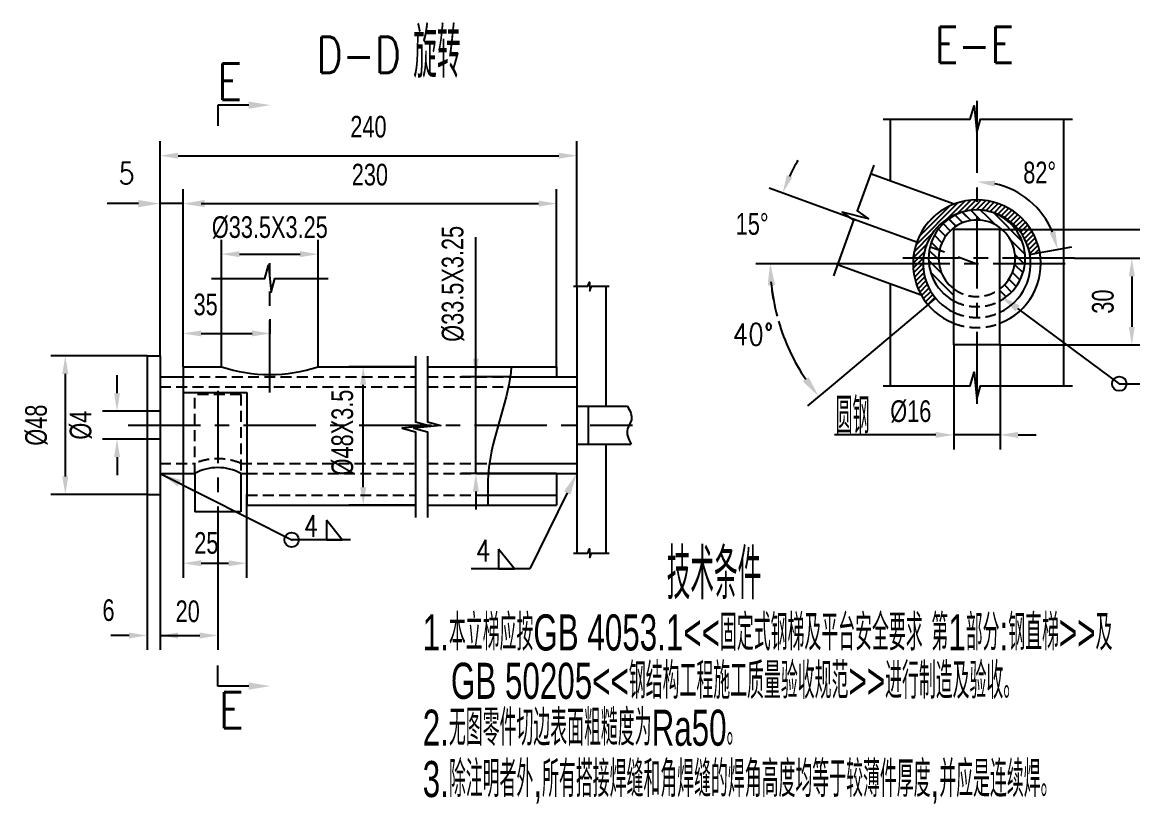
# Model space of a CAD drawing. Extents: x 148 to 221443, y -36682 to 6758.
# Drawn here: x 41169 to 44245, y -7997 to -5832 of the extents above; entities that cross this region are included whole.
import ezdxf
from ezdxf.enums import TextEntityAlignment as Align

# ---------------------------------------------------------------- set-up
doc = ezdxf.new("R2010")
doc.units = 0
doc.header["$LTSCALE"] = 10
doc.header["$MEASUREMENT"] = 0
doc.linetypes.add('CENTERX2', pattern=[4, 2.5, -0.5, 0.5, -0.5])
doc.linetypes.add('HIDDENX2', pattern=[0.75, 0.5, -0.25])
for name, color, linetype in [('2', 4, 'Continuous'), ('CENTER', 1, 'CENTERX2'), ('DIM', 4, 'Continuous'), ('HIDDEN', 7, 'HIDDENX2'), ('RED', 7, 'Continuous'), ('WHITE', 7, 'Continuous')]:
    doc.layers.add(name, color=color, linetype=linetype)
doc.styles.add('HZ', font='ROMS.SHX', dxfattribs={"width": 0.75, "bigfont": 'GBCBIG.SHX'})
doc.styles.get("Standard").update_dxf_attribs({"font": 'wison_e.shx', "width": 0.75, "bigfont": 'wison_c.shx'})
doc.styles.add('XW', font='ROMANS.shx', dxfattribs={"width": 0.85})
doc.dimstyles.new('angle-DIM1', dxfattribs={"dimscale": 20, "dimtxt": 3, "dimasz": 3, "dimexe": 2, "dimexo": 1, "dimgap": 1, "dimtad": 0, "dimtih": 1, "dimtoh": 1, "dimdec": 0, "dimzin": 0, "dimdsep": 46, "dimtxsty": 'XW', "dimcen": 2, "dimclrd": 7, "dimclre": 7, "dimclrt": 3, "dimadec": 0, "dimazin": 0, "dimtfac": 0.666667, "dimtdec": 0, "dimtofl": 0, "dimtmove": 2, "dimatfit": 1, "dimfxl": 1, "dimtvp": 1.333333, "dimtolj": 1, "dimtzin": 0, "dimarcsym": 0})
doc.dimstyles.new('DIM1', dxfattribs={"dimscale": 20, "dimtxt": 3, "dimasz": 2.5, "dimexe": 2, "dimexo": 0, "dimgap": 1, "dimtad": 0, "dimdec": 0, "dimzin": 0, "dimdsep": 46, "dimtxsty": 'Standard', "dimcen": 2, "dimclrd": 3, "dimclre": 3, "dimclrt": 3, "dimadec": 0, "dimazin": 0, "dimtfac": 0.666667, "dimtdec": 0, "dimtofl": 0, "dimtmove": 2, "dimatfit": 1, "dimfxl": 2, "dimtvp": 1.333333, "dimtolj": 1, "dimtzin": 0, "dimarcsym": 0})
doc.dimstyles.new('DIM1$2', dxfattribs={"dimscale": 20, "dimtxt": 3, "dimasz": 2.5, "dimexe": 2, "dimexo": 0, "dimgap": 1, "dimtad": 2, "dimtih": 1, "dimtoh": 1, "dimdec": 0, "dimzin": 0, "dimdsep": 46, "dimtxsty": 'Standard', "dimcen": 2, "dimclrd": 3, "dimclre": 3, "dimclrt": 3, "dimadec": 0, "dimazin": 0, "dimtfac": 0.666667, "dimtdec": 0, "dimtofl": 0, "dimtmove": 2, "dimatfit": 1, "dimfxl": 2, "dimtvp": 1.333333, "dimtolj": 1, "dimtzin": 0, "dimarcsym": 0})
pattern_1 = [(315, (13651.844, 18106.589), (14.142136, 14.142136), [])]
pattern_2 = [(225, (20000.7, -10675.43), (7.071068, -7.071068), [])]

# ---------------------------------------------------------------- blocks, each defined once
blk = doc.blocks.new('*D91')
at = {"layer": 'Defpoints', "color": 0}
for p in [(41988.5, -6474.3), (41720.5, -6542.1), (41988.5, -6542.1)]:
    blk.add_point(p, dxfattribs=at)
at = {"layer": 'DIM', "color": 3, "lineweight": -2}
for p, q in [((41720.5, -6542.1), (41720.5, -6434.3)), ((41988.5, -6542.1), (41988.5, -6434.3)), ((41770.5, -6474.3), (41938.5, -6474.3))]:
    blk.add_line(p, q, dxfattribs=at)
at = {"layer": 'DIM', "color": 3}
for points in [[(41770.5, -6465.9), (41770.5, -6482.6), (41720.5, -6474.3)], [(41938.5, -6482.6), (41938.5, -6465.9), (41988.5, -6474.3)]]:
    blk.add_solid(points, dxfattribs=at)
at = {"layer": 'DIM', "color": 3, "insert": (41854.5, -6400.4), "char_height": 60, "attachment_point": 5}
blk.add_mtext('\\A1;%%C33.5X3.25', dxfattribs=at)
blk = doc.blocks.new('*D92')
at = {"color": 3, "lineweight": -2}
for p, q in [((42309.2, 11846.1), (42309.2, 12440.7)), ((43463.8, 12038.8), (43463.8, 12440.7)), ((42359.2, 12400.7), (43413.8, 12400.7))]:
    blk.add_line(p, q, dxfattribs=at)
at = {"color": 3}
for points in [[(42359.2, 12409), (42359.2, 12392.4), (42309.2, 12400.7)], [(43413.8, 12392.4), (43413.8, 12409), (43463.8, 12400.7)]]:
    blk.add_solid(points, dxfattribs=at)
at = {"layer": 'Defpoints', "color": 0}
for p in [(43463.8, 12400.7), (43463.8, 12038.8), (42309.2, 11846.1)]:
    blk.add_point(p, dxfattribs=at)
at = {"color": 3, "insert": (42886.5, 12480.7), "char_height": 60, "attachment_point": 5}
blk.add_mtext('\\A1;240', dxfattribs=at)
blk = doc.blocks.new('*D93')
at = {"color": 3, "lineweight": -2}
for p, q in [((42373.2, 11816.1), (42373.2, 12307.9)), ((43407.8, 11816.1), (43407.8, 12307.9)), ((42423.2, 12267.9), (43357.8, 12267.9))]:
    blk.add_line(p, q, dxfattribs=at)
at = {"color": 3}
for points in [[(42423.2, 12276.3), (42423.2, 12259.6), (42373.2, 12267.9)], [(43357.8, 12259.6), (43357.8, 12276.3), (43407.8, 12267.9)]]:
    blk.add_solid(points, dxfattribs=at)
at = {"layer": 'Defpoints', "color": 0}
for p in [(43407.8, 12267.9), (42373.2, 11816.1), (43407.8, 11816.1)]:
    blk.add_point(p, dxfattribs=at)
at = {"color": 3, "insert": (42890.5, 12347.9), "char_height": 60, "attachment_point": 5}
blk.add_mtext('\\A1;230', dxfattribs=at)
blk = doc.blocks.new('*D94')
at = {"layer": 'Defpoints', "color": 0}
for p in [(42872.1, 11816.1), (43016.7, 11816.1), (43016.7, 11432.1)]:
    blk.add_point(p, dxfattribs=at)
at = {"layer": 'DIM', "color": 3, "lineweight": -2}
for p, q in [((43016.7, 11816.1), (42832.1, 11816.1)), ((42872.1, 11482.1), (42872.1, 11766.1)), ((43016.7, 11432.1), (42832.1, 11432.1))]:
    blk.add_line(p, q, dxfattribs=at)
at = {"layer": 'DIM', "color": 3}
for points in [[(42880.4, 11766.1), (42863.7, 11766.1), (42872.1, 11816.1)], [(42863.7, 11482.1), (42880.4, 11482.1), (42872.1, 11432.1)]]:
    blk.add_solid(points, dxfattribs=at)
at = {"layer": 'DIM', "color": 3, "insert": (42815.1, 11633.7), "char_height": 60, "attachment_point": 5, "rotation": 90}
blk.add_mtext('\\A1;%%c48X3.5', dxfattribs=at)
blk = doc.blocks.new('*D95')
at = {"layer": 'Defpoints', "color": 0}
for p in [(42425.4, -6814), (42520.5, -6814), (42649.1, -7082)]:
    blk.add_point(p, dxfattribs=at)
at = {"layer": 'DIM', "color": 3, "lineweight": -2}
for p, q in [((42425.4, -6764), (42425.4, -6714)), ((42520.5, -6814), (42385.4, -6814)), ((42425.4, -7082), (42425.4, -6814)), ((42649.1, -7082), (42385.4, -7082)), ((42425.4, -7132), (42425.4, -7182))]:
    blk.add_line(p, q, dxfattribs=at)
at = {"layer": 'DIM', "color": 3}
for points in [[(42417, -6764), (42433.7, -6764), (42425.4, -6814)], [(42433.7, -7132), (42417, -7132), (42425.4, -7082)]]:
    blk.add_solid(points, dxfattribs=at)
at = {"layer": 'DIM', "color": 3, "insert": (42362, -6556.5), "char_height": 60, "attachment_point": 5, "rotation": 90}
blk.add_mtext('\\A1;%%C33.5X3.25', dxfattribs=at)
blk = doc.blocks.new('*D96')
at = {"layer": 'Defpoints', "color": 0}
for p in [(42189.9, 11692.7), (42273.2, 11692.7), (42273.2, 11615.6)]:
    blk.add_point(p, dxfattribs=at)
at = {"layer": 'DIM', "color": 3, "lineweight": -2}
for p, q in [((42189.9, 11742.7), (42189.9, 11792.7)), ((42273.2, 11692.7), (42149.9, 11692.7)), ((42273.2, 11615.6), (42149.9, 11615.6)), ((42189.9, 11565.6), (42189.9, 11515.6))]:
    blk.add_line(p, q, dxfattribs=at)
at = {"layer": 'DIM', "color": 3}
for points in [[(42181.6, 11742.7), (42198.3, 11742.7), (42189.9, 11692.7)], [(42198.3, 11565.6), (42181.6, 11565.6), (42189.9, 11615.6)]]:
    blk.add_solid(points, dxfattribs=at)
at = {"layer": 'DIM', "color": 3, "insert": (42089.9, 11654.1), "char_height": 60, "attachment_point": 5, "rotation": 90}
blk.add_mtext('\\A1;%%c4', dxfattribs=at)
blk = doc.blocks.new('*D97')
at = {"layer": 'Defpoints', "color": 0}
for p in [(42273.2, 11846.1), (42046.6, 11462.1), (42273.2, 11462.1)]:
    blk.add_point(p, dxfattribs=at)
at = {"layer": 'DIM', "color": 3, "lineweight": -2}
for p, q in [((42273.2, 11846.1), (42006.6, 11846.1)), ((42046.6, 11796.1), (42046.6, 11512.1)), ((42273.2, 11462.1), (42006.6, 11462.1))]:
    blk.add_line(p, q, dxfattribs=at)
at = {"layer": 'DIM', "color": 3}
for points in [[(42054.9, 11796.1), (42038.3, 11796.1), (42046.6, 11846.1)], [(42038.3, 11512.1), (42054.9, 11512.1), (42046.6, 11462.1)]]:
    blk.add_solid(points, dxfattribs=at)
at = {"layer": 'DIM', "color": 3, "insert": (41966.6, 11654.1), "char_height": 60, "attachment_point": 5, "rotation": 90}
blk.add_mtext('\\A1;%%c48', dxfattribs=at)
blk = doc.blocks.new('*D98')
at = {"layer": 'Defpoints', "color": 0}
for p in [(42373.2, 11744.3), (42549, 11462.1), (42549, 11271.4)]:
    blk.add_point(p, dxfattribs=at)
at = {"layer": 'DIM', "color": 3, "lineweight": -2}
for p, q in [((42373.2, 11744.3), (42373.2, 11231.4)), ((42549, 11462.1), (42549, 11231.4)), ((42423.2, 11271.4), (42499, 11271.4))]:
    blk.add_line(p, q, dxfattribs=at)
at = {"layer": 'DIM', "color": 3}
for points in [[(42423.2, 11279.8), (42423.2, 11263.1), (42373.2, 11271.4)], [(42499, 11263.1), (42499, 11279.8), (42549, 11271.4)]]:
    blk.add_solid(points, dxfattribs=at)
at = {"layer": 'DIM', "color": 3, "insert": (42437.4, 11327.3), "char_height": 60, "attachment_point": 5}
blk.add_mtext('\\A1;25', dxfattribs=at)
blk = doc.blocks.new('*D99')
at = {"layer": 'Defpoints', "color": 0}
for p in [(42309.2, 11462.1), (42469.2, 11389.9), (42469.2, 11071.3)]:
    blk.add_point(p, dxfattribs=at)
at = {"layer": 'DIM', "color": 3, "lineweight": -2}
for p, q in [((42309.2, 11462.1), (42309.2, 11031.3)), ((42469.2, 11389.9), (42469.2, 11031.3)), ((42359.2, 11071.3), (42419.2, 11071.3))]:
    blk.add_line(p, q, dxfattribs=at)
at = {"layer": 'DIM', "color": 3}
for points in [[(42359.2, 11079.6), (42359.2, 11062.9), (42309.2, 11071.3)], [(42419.2, 11062.9), (42419.2, 11079.6), (42469.2, 11071.3)]]:
    blk.add_solid(points, dxfattribs=at)
at = {"layer": 'DIM', "color": 3, "insert": (42385.7, 11138), "char_height": 60, "attachment_point": 5}
blk.add_mtext('\\A1;20', dxfattribs=at)
blk = doc.blocks.new('*D100')
at = {"layer": 'Defpoints', "color": 0}
for p in [(42273.2, 11462.1), (42309.2, 11462.1), (42309.2, 11071.3)]:
    blk.add_point(p, dxfattribs=at)
at = {"layer": 'DIM', "color": 3, "lineweight": -2}
for p, q in [((42273.2, 11462.1), (42273.2, 11031.3)), ((42309.2, 11462.1), (42309.2, 11031.3)), ((42223.2, 11071.3), (42173.2, 11071.3)), ((42309.2, 11071.3), (42359.2, 11071.3))]:
    blk.add_line(p, q, dxfattribs=at)
at = {"layer": 'DIM', "color": 3}
blk.add_solid([(42223.2, 11062.9), (42223.2, 11079.6), (42273.2, 11071.3)], dxfattribs=at)
at = {"layer": 'DIM', "color": 3, "insert": (42166.3, 11141.2), "char_height": 60, "attachment_point": 5}
blk.add_mtext('\\A1;6', dxfattribs=at)
blk = doc.blocks.new('_None')
blk = doc.blocks.new('*D101')
at = {"layer": 'Defpoints', "color": 0}
for p in [(44508.3, 11876.4), (44636.3, 11876.4), (44508.3, 11627.1)]:
    blk.add_point(p, dxfattribs=at)
at = {"layer": 'DIM', "color": 3, "lineweight": -2}
for p, q in [((44508.3, 11876.4), (44508.3, 11587.1)), ((44636.3, 11876.4), (44636.3, 11587.1)), ((44458.3, 11627.1), (44408.3, 11627.1)), ((44636.3, 11627.1), (44508.3, 11627.1)), ((44686.3, 11627.1), (44736.3, 11627.1))]:
    blk.add_line(p, q, dxfattribs=at)
at = {"layer": 'DIM', "color": 3}
for points in [[(44458.3, 11618.8), (44458.3, 11635.4), (44508.3, 11627.1)], [(44686.3, 11635.4), (44686.3, 11618.8), (44636.3, 11627.1)]]:
    blk.add_solid(points, dxfattribs=at)
at = {"layer": 'DIM', "color": 3, "insert": (44389.1, 11691.8), "char_height": 60, "attachment_point": 5}
blk.add_mtext('\\A1;%%c16', dxfattribs=at)
blk = doc.blocks.new('*D102')
at = {"layer": 'Defpoints', "color": 0}
for p in [(44636.3, 12196.4), (45192.9, 12196.4), (44636.3, 11876.4)]:
    blk.add_point(p, dxfattribs=at)
at = {"layer": 'DIM', "color": 3, "lineweight": -2}
for p, q in [((44636.3, 12196.4), (45232.9, 12196.4)), ((45192.9, 11926.4), (45192.9, 12146.4)), ((44636.3, 11876.4), (45232.9, 11876.4))]:
    blk.add_line(p, q, dxfattribs=at)
at = {"layer": 'DIM', "color": 3}
for points in [[(45201.3, 12146.4), (45184.6, 12146.4), (45192.9, 12196.4)], [(45184.6, 11926.4), (45201.3, 11926.4), (45192.9, 11876.4)]]:
    blk.add_solid(points, dxfattribs=at)
at = {"layer": 'DIM', "color": 3, "insert": (45112.9, 12036.4), "char_height": 60, "attachment_point": 5, "rotation": 90}
blk.add_mtext('\\A1;40', dxfattribs=at)
blk = doc.blocks.new('*D131')
at = {"layer": 'Defpoints', "color": 0}
for p in [(42614.3, 11908.2), (42614.3, 11908.2), (42373.2, 11816.1)]:
    blk.add_point(p, dxfattribs=at)
at = {"layer": 'DIM', "color": 3, "lineweight": -2}
for p, q in [((42373.2, 11816.1), (42373.2, 11948.2)), ((42614.3, 11908.2), (42614.3, 11948.2)), ((42423.2, 11908.2), (42564.3, 11908.2))]:
    blk.add_line(p, q, dxfattribs=at)
at = {"layer": 'DIM', "color": 3}
for points in [[(42423.2, 11916.5), (42423.2, 11899.9), (42373.2, 11908.2)], [(42564.3, 11899.9), (42564.3, 11916.5), (42614.3, 11908.2)]]:
    blk.add_solid(points, dxfattribs=at)
at = {"layer": 'DIM', "color": 3, "insert": (42435.4, 11988.2), "char_height": 60, "attachment_point": 5}
blk.add_mtext('\\A1;35', dxfattribs=at)
blk = doc.blocks.new('*D132')
at = {"layer": 'Defpoints', "color": 0}
for p in [(44843.1, 12116.4), (44636.3, 11876.4), (45001.5, 11876.4)]:
    blk.add_point(p, dxfattribs=at)
at = {"layer": 'DIM', "color": 3, "lineweight": -2}
for p, q in [((44843.1, 12116.4), (45041.5, 12116.4)), ((45001.5, 12066.4), (45001.5, 11926.4)), ((44636.3, 11876.4), (45041.5, 11876.4))]:
    blk.add_line(p, q, dxfattribs=at)
at = {"layer": 'DIM', "color": 3}
for points in [[(45009.8, 12066.4), (44993.1, 12066.4), (45001.5, 12116.4)], [(44993.1, 11926.4), (45009.8, 11926.4), (45001.5, 11876.4)]]:
    blk.add_solid(points, dxfattribs=at)
at = {"layer": 'DIM', "color": 3, "insert": (44921.5, 11996.4), "char_height": 60, "attachment_point": 5, "rotation": 90}
blk.add_mtext('\\A1;30', dxfattribs=at)
blk = doc.blocks.new('*D133')
at = {"layer": 'Defpoints', "color": 0}
for p in [(44572.3, 12553), (44754.5, 12237.1), (44719, 12127.3), (44769.2, 12136.2), (44572.3, 11709.2)]:
    blk.add_point(p, dxfattribs=at)
at = {"layer": 'WHITE', "color": 3, "linetype": 'Continuous', "lineweight": -2}
blk.add_line((44769.2, 12136.2), (44835.4, 12147.8), dxfattribs=at)
blk.add_arc((44572.3, 12101.4), 227.2, 22.6339, 77.3661, dxfattribs=at)
at = {"layer": 'WHITE', "color": 3}
for points in [[(44622.9, 12331.4), (44621, 12314.9), (44572.3, 12328.6)], [(44774, 12186.5), (44790, 12191.2), (44796, 12140.9)]]:
    blk.add_solid(points, dxfattribs=at)
at = {"layer": 'WHITE', "color": 3, "insert": (44746.2, 12353.8), "char_height": 60, "attachment_point": 5}
blk.add_mtext('82%%D', dxfattribs=at)
blk = doc.blocks.new('*D134')
at = {"color": 3, "lineweight": -2}
for p, q in [((44320.9, 12101.4), (43960.1, 12101.4)), ((44173.9, 11767.2), (44103.3, 11707.9))]:
    blk.add_line(p, q, dxfattribs=at)
for start, end in [(186.0106, 194.7522), (196.1892, 213.9894)]:
    blk.add_arc((44572.3, 12101.4), 572.2, start, end, dxfattribs=at)
at = {"color": 3}
for points in [[(44013.2, 12042), (43993.2, 12041), (44000.1, 12101.4)], [(44089.8, 11775.5), (44105.8, 11787.6), (44133.9, 11733.6)]]:
    blk.add_solid(points, dxfattribs=at)
at = {"layer": 'Defpoints', "color": 0}
for p in [(44340.9, 12101.4), (44817.1, 12101.4), (44458.1, 12005.6), (44060.9, 11844.6), (44189.2, 11780)]:
    blk.add_point(p, dxfattribs=at)
at = {"color": 3, "insert": (43951.8, 11905.7), "char_height": 60, "attachment_point": 5, "style": 'XW'}
blk.add_mtext('\\A1;40%%d', dxfattribs=at)
blk = doc.blocks.new('*D160')
at = {"layer": 'Defpoints', "color": 0}
for p in [(44015, 12233.5), (44219.6, 12229.8), (44340.9, 12101.4), (44572.3, 12101.4), (44817.1, 12101.4)]:
    blk.add_point(p, dxfattribs=at)
at = {"layer": 'WHITE', "color": 3, "linetype": 'Continuous', "lineweight": -2}
for p, q in [((44219.6, 12229.8), (43996.5, 12311)), ((44340.9, 12101.4), (43959.6, 12101.4))]:
    blk.add_line(p, q, dxfattribs=at)
for start, end in [(149.9922, 154.9961), (185.0039, 190.0078)]:
    blk.add_arc((44572.3, 12101.4), 572.7, start, end, dxfattribs=at)
at = {"layer": 'WHITE', "color": 3}
for points in [[(44045.5, 12346.7), (44060.9, 12340.3), (44034.1, 12297.3)], [(44010.1, 12051.8), (43993.4, 12051.1), (43999.6, 12101.4)]]:
    blk.add_solid(points, dxfattribs=at)
at = {"layer": 'WHITE', "color": 3, "insert": (43949.6, 12211.2), "char_height": 60, "attachment_point": 5}
blk.add_mtext('15%%D', dxfattribs=at)

msp = doc.modelspace()

# ---------------------------------------------------------------- hatches: boundary and pattern name
h = msp.add_hatch()
h.set_pattern_fill('ANSI31', color=3, scale=80, angle=180, style=0)
h.set_pattern_definition(pattern_2)
h.paths.add_polyline_path([(43664.5674, -6500.7183), (43636.5674, -6500.7183, 0.176326981), (43677.9775, -6614.4917), (43699.4268, -6596.4937, -0.176326981)])
h.paths.add_polyline_path([(43665.3244, -6485.7183), (43637.2041, -6485.7183, 0.021215065), (43636.5674, -6500.7183), (43664.5674, -6500.7183, -0.025215834)])
h.paths.add_polyline_path([(43673.5532, -6449.7573), (43647.2418, -6440.1808, 0.066150818), (43637.2041, -6485.7183), (43665.3244, -6485.7183, -0.062135752)])
h.paths.add_polyline_path([(43813.5673, -6351.7183), (43813.5674, -6351.7183), (43813.5674, -6323.7183, 0.315298789), (43647.2418, -6440.1808), (43673.5532, -6449.7573, -0.315298673)])
h = msp.add_hatch()
h.set_pattern_fill('ANSI31', color=3, scale=80, angle=180, style=0)
h.set_pattern_definition(pattern_2)
h.paths.add_polyline_path([(43813.5674, -6323.7183), (43813.5674, -6351.7183, -0.363970234), (43960.3038, -6474.8448), (43987.8784, -6469.9826, 0.363970234)])
h = msp.add_hatch()
h.set_pattern_fill('ANSI31', color=3, scale=160, angle=270, style=0)
h.set_pattern_definition(pattern_1)
h.paths.add_polyline_path([(43813.5674, -6351.7183), (43813.5674, -6379.7183, -0.053976187), (43836.2542, -6382.1746), (43845.8985, -6355.6772, 0.060995832)])
h.paths.add_polyline_path([(43813.5674, -6379.7183), (43813.5674, -6351.7183, 0.156431183), (43735.633, -6376.7127), (43749.7169, -6401.1068, -0.163036541)])
h.paths.add_polyline_path([(43749.5674, -6603.4468), (43749.5674, -6570.2169, -0.234821148), (43707.5674, -6485.7183), (43679.5674, -6485.7183, 0.27483783)])
h = msp.add_hatch()
h.set_pattern_fill('ANSI31', color=3, scale=160, angle=270, style=0)
h.set_pattern_definition(pattern_1)
h.paths.add_polyline_path([(43919.5674, -6485.7183), (43947.5674, -6485.7183, 0.344513493), (43845.8985, -6355.6772), (43836.2542, -6382.1746, -0.35235944)])
h.paths.add_polyline_path([(43877.5674, -6570.2169), (43877.5674, -6603.4468, 0.27483783), (43947.5674, -6485.7183), (43919.5674, -6485.7183, -0.234821148)])
at = {"layer": 'DIM'}
h = msp.add_hatch(dxfattribs=at)
h.set_pattern_fill('ANSI31', color=256, scale=160, angle=270, style=0)
h.set_pattern_definition(pattern_1)
h.paths.add_polyline_path([(43813.5674, -6379.7183), (43813.5674, -6351.7183, 0.414213562), (43679.5674, -6485.7183), (43707.5674, -6485.7183, -0.414213562)])

# ---------------------------------------------------------------- linework, layer by layer
at = {"color": 3}
for p, q in [((41796.3245, -6061.4166), (41710.4702, -6061.4166)), ((41710.4702, -6061.4166), (41710.4702, -6118.541)), ((41490.4702, -6334.1999), (41403.9669, -6334.1999)), ((41674.4702, -6334.1999), (41734.4702, -6334.1999)), ((43987.8784, -6469.9826), (44010.529, -6465.9887)), ((43677.9775, -6614.4917), (43415.2243, -6834.9679)), ((43925.8074, -6624.5169), (44208.0352, -6833.2493)), ((44208.0352, -6833.2493), (44370.9105, -6833.2493)), ((43699.5674, -6975.0463), (43418.5835, -6975.0463)), ((41550.4702, -7081.9914), (41917.3465, -7266.9647)), ((42678.5882, -7135.8371), (42574.9847, -7346.5936)), ((42077.8899, -7265.7891), (41915.0146, -7265.7891)), ((42574.9847, -7346.5936), (42412.1094, -7346.5936)), ((41710.4702, -7670.9652), (41710.4702, -7613.8408)), ((41796.3245, -7670.9652), (41710.4702, -7670.9652))]:
    msp.add_line(p, q, dxfattribs=at)
at = {"linetype": 'Continuous'}
for p, q in [((42055.2187, -7265.7891), (42011.484, -7211.1746)), ((42011.484, -7211.1746), (42011.484, -7265.7891)), ((42011.484, -7265.7891), (42055.2187, -7265.7891)), ((42532.2096, -7346.5936), (42488.4748, -7291.9791)), ((42488.4748, -7291.9791), (42488.4748, -7346.5936)), ((42488.4748, -7346.5936), (42532.2096, -7346.5936))]:
    msp.add_line(p, q, dxfattribs=at)
at = {"color": 3}
for points in [[(43554.1368, -6100.0706), (43795.3168, -6100.0706), (43805.7296, -6062.8634), (43813.1672, -6137.278), (43823.58, -6100.0706), (44078.0899, -6100.0706)], [(43527.6042, -6227.6259), (43481.6907, -6353.7721), (43513.0927, -6376.2825), (43440.622, -6357.8203), (43472.0242, -6380.3308), (43415.9504, -6534.3922)], [(41692.5261, -6542.1239), (41840.3386, -6542.1239), (41850.7514, -6504.9167), (41858.189, -6579.3313), (41868.6018, -6542.1239), (42016.1862, -6542.1239)], [(42695.5248, -6563.336), (42735.9065, -6563.336), (42740.2958, -6551.5159), (42741.6126, -6575.6448), (42746.0019, -6563.3609), (42794.7236, -6563.3609)], [(42257.9977, -6756.9368), (42257.9977, -6938.4156), (42295.2049, -6948.8283), (42220.7903, -6956.266), (42257.9977, -6966.6788), (42257.9977, -7204.2724)], [(42291.1027, -6756.9368), (42291.1027, -6938.4156), (42328.3099, -6948.8283), (42253.8953, -6956.266), (42291.1027, -6966.6788), (42291.1027, -7203.5497)], [(43554.1368, -6838.8325), (43795.3168, -6838.8325), (43805.7296, -6801.6253), (43813.1672, -6876.0399), (43823.58, -6838.8325), (44078.0899, -6838.8325)], [(42695.5248, -7302.8124), (42735.9065, -7302.8124), (42740.2958, -7290.9922), (42741.6126, -7315.1212), (42746.0019, -7302.8373), (42794.7236, -7302.8373)]]:
    msp.add_lwpolyline(points, dxfattribs=at)
for centre in [(44208.0352, -6833.2493), (41915.0146, -7265.7891)]:
    msp.add_circle(centre, 20, dxfattribs=at)
msp.add_open_spline([(42523.6331, -6785.9914), (42517.0766, -6875.0909), (42462.3957, -6991.9823), (42457.7659, -7111.0483), (42458.7694, -7169.9914)], degree=3, knots=[238.64139008, 238.64139008, 238.64139008, 238.64139008, 512.442106778, 600.003256298, 600.003256298, 600.003256298, 600.003256298], dxfattribs=at)
for points in [[(41796.3245, -6071.4166), (41796.3245, -6051.4166), (41856.3245, -6061.4166)], [(41490.4702, -6324.1999), (41490.4702, -6344.1999), (41550.4702, -6334.1999)], [(41674.4702, -6324.1999), (41674.4702, -6344.1999), (41614.4702, -6334.1999)], [(43931.7537, -6616.4769), (43919.8611, -6632.5569), (43877.5674, -6588.8392)], [(41599.5438, -7117.9327), (41608.5479, -7100.0741), (41550.4702, -7081.9914)], [(42669.614, -7131.4256), (42687.5625, -7140.2487), (42705.0577, -7081.9914)], [(41796.3245, -7660.9652), (41796.3245, -7680.9652), (41856.3245, -7670.9652)]]:
    msp.add_solid(points, dxfattribs=at)
at = {"layer": '2'}
for p, q in [((41614.4702, -6334.1999), (41550.4702, -6334.1999)), ((42425.3546, -6813.9914), (42425.3546, -6426.8519))]:
    msp.add_line(p, q, dxfattribs=at)
at = {"layer": 'CENTER', "ltscale": 8}
for p, q in [((43813.5674, -6049.1171), (43813.5674, -6892.989)), ((43460.904, -6372.3593), (43813.5674, -6500.7183)), ((44084.3942, -6485.7183), (43608.2013, -6485.7183)), ((41854.4702, -6857.7902), (41854.4702, -6499.266)), ((44058.4134, -6500.7183), (43582.2206, -6500.7183)), ((41710.4702, -6853.3075), (41710.4702, -7212.2447)), ((41462.0619, -6947.9914), (42859.4382, -6947.9914))]:
    msp.add_line(p, q, dxfattribs=at)
at = {"layer": 'DIM'}
msp.add_spline([(42845.2131, -6894.9914), (42856.2836, -6933.7043), (42845.426, -6958.1995), (42855.6449, -7000.9914)], degree=3, dxfattribs=at)
at = {"layer": 'HIDDEN', "color": 2, "linetype": 'HIDDENX2', "ltscale": 6}
for p, q in [((41614.4702, -6813.9914), (42257.9977, -6813.9914)), ((42291.1027, -6813.9914), (42520.4955, -6813.9914)), ((41550.4702, -6841.9914), (42257.9977, -6841.9914)), ((42291.1027, -6841.9914), (42515.494, -6841.9914)), ((41774.4702, -6863.4928), (41646.4702, -6863.4928)), ((41646.4702, -7081.9914), (41646.4702, -6863.4928)), ((41774.4702, -6863.4928), (41774.4702, -7081.9914)), ((41550.4702, -7053.9914), (41646.4702, -7053.9914)), ((41774.4702, -7053.9914), (42257.9977, -7053.9914)), ((42291.1027, -7053.9914), (42462.8755, -7053.9914)), ((41790.4702, -7081.9914), (42257.9977, -7081.9914)), ((42291.1027, -7081.9914), (42459.8561, -7081.9914)), ((41790.4702, -7141.9914), (42257.9977, -7141.9914)), ((42291.1027, -7141.9914), (42458.4893, -7141.9914))]:
    msp.add_line(p, q, dxfattribs=at)
at = {"layer": 'HIDDEN', "ltscale": 8}
for p, q in [((41550.4702, -6909.4169), (41514.4702, -6909.4169)), ((41550.4702, -6986.5659), (41514.4702, -6986.5659))]:
    msp.add_line(p, q, dxfattribs=at)
at = {"layer": 'HIDDEN', "color": 1, "linetype": 'Continuous'}
msp.add_line((42459.8561, -7081.9914), (42649.0577, -7081.9914), dxfattribs=at)
at = {"layer": 'HIDDEN', "color": 2, "linetype": 'HIDDENX2', "ltscale": 6}
for centre, radius, start, end in [((43813.5674, -6485.7183), 106, 232.8593585, 307.1406415), ((43813.5674, -6485.7183), 134, 241.4704501, 298.5295499), ((43813.5674, -6500.7183), 149, 244.5622508, 295.4377492), ((43813.5674, -6500.7183), 177, 248.802621, 291.197379), ((41710.4702, -7205.7656), 164.7162, 67.1358701, 112.8641299)]:
    msp.add_arc(centre, radius, start, end, dxfattribs=at)
at = {"layer": 'RED'}
for p, q in [((43573.5674, -6100.0706), (43573.5674, -6270.7657)), ((44053.5674, -6100.0706), (44053.5674, -6838.8325)), ((43519.116, -6250.947), (43750.7305, -6335.2477)), ((43749.5674, -6725.7183), (43749.5674, -6405.7183)), ((43877.5674, -6405.7183), (43749.5674, -6405.7183)), ((43877.5674, -6725.7183), (43877.5674, -6405.7183)), ((43427.4546, -6502.7846), (43659.0691, -6587.0854)), ((41720.4702, -6785.9914), (41720.4702, -6542.1239)), ((41988.4702, -6785.9914), (41988.4702, -6542.1239)), ((42705.0577, -6563.336), (42705.0577, -6813.9914)), ((42785.0577, -6563.336), (42785.0577, -6894.9914)), ((43573.5674, -6555.9653), (43573.5674, -6838.8325)), ((43677.9775, -6614.4917), (43699.4268, -6596.4937)), ((43877.5674, -6725.7183), (43749.5674, -6725.7183)), ((41514.4702, -6755.9914), (41550.4702, -6755.9914)), ((41514.4702, -6755.9914), (41514.4702, -7139.9914)), ((41550.4702, -6755.9914), (41550.4702, -7139.9914)), ((41614.4702, -6785.9914), (41614.4702, -6857.7902)), ((41614.4702, -6785.9914), (41720.4702, -6785.9914)), ((41988.4702, -6785.9914), (42257.9977, -6785.9914)), ((42291.1027, -6785.9914), (42649.0577, -6785.9914)), ((42291.1027, -6785.9914), (42327.1027, -6785.9914)), ((42649.0577, -6785.9914), (42649.0577, -6813.9914)), ((41550.4702, -6813.9914), (41614.4702, -6813.9914)), ((42520.4955, -6813.9914), (42705.0577, -6813.9914)), ((42705.0577, -6813.9914), (42705.0577, -7081.9914)), ((41614.4702, -6857.7902), (41790.4702, -6857.7902)), ((41790.4702, -6857.7902), (41790.4702, -7169.9914)), ((42515.494, -6841.9914), (42705.0577, -6841.9914)), ((42705.0577, -6894.9914), (42845.2131, -6894.9914)), ((42737.0577, -7000.9914), (42737.0577, -6894.9914)), ((42705.0577, -7000.9914), (42855.6449, -7000.9914)), ((42785.0577, -7000.9914), (42785.0577, -7303.7434)), ((42462.8755, -7053.9914), (42705.0577, -7053.9914)), ((41550.4702, -7081.9914), (41646.4702, -7081.9914)), ((41646.4702, -7081.9914), (41646.4702, -7187.9914)), ((41774.4702, -7081.9914), (41774.4702, -7187.9914)), ((42649.0577, -7081.9914), (42649.0577, -7169.9914)), ((42649.0577, -7081.9914), (42705.0577, -7081.9914)), ((42705.0577, -7081.9914), (42705.0577, -7302.8124)), ((41514.4702, -7139.9914), (41550.4702, -7139.9914)), ((42458.4893, -7141.9914), (42649.0577, -7141.9914)), ((41774.4702, -7187.9914), (41646.4702, -7187.9914)), ((41790.4702, -7169.9914), (42257.9977, -7169.9914)), ((42291.1027, -7169.9914), (42649.0577, -7169.9914)), ((42291.1027, -7169.9914), (42327.1027, -7169.9914))]:
    msp.add_line(p, q, dxfattribs=at)
for centre, radius, start, end in [((43813.5674, -6500.7183), 177, 291.197379, 248.802621), ((43813.5674, -6500.7183), 149, 295.4377492, 244.5622508), ((43813.5674, -6485.7183), 134, 90, 241.4704501), ((43813.5674, -6485.7183), 134, 298.5295499, 90), ((43813.5674, -6485.7183), 106, 90, 232.8593585), ((43813.5674, -6485.7183), 106, 307.1406415, 90), ((41854.4702, -6391.7146), 416.4254, 251.2290135, 288.7709865), ((41710.4702, -7199.7199), 134, 61.4704501, 118.5295499)]:
    msp.add_arc(centre, radius, start, end, dxfattribs=at)
at = {"layer": 'WHITE', "color": 3}
for p, q in [((41550.4702, -6314.1999), (41550.4702, -6294.1999)), ((41614.4702, -6314.1999), (41614.4702, -6294.1999))]:
    msp.add_line(p, q, dxfattribs=at)
at = {"layer": 'WHITE'}
msp.add_line((43960.3038, -6474.8448), (43987.8784, -6469.9826), dxfattribs=at)
at = {"layer": 'WHITE', "color": 1, "linetype": 'Continuous'}
msp.add_line((41774.4702, -7081.9914), (41790.4702, -7081.9914), dxfattribs=at)

# ---------------------------------------------------------------- texts
at = {"color": 3, "style": 'HZ', "width": 0.65}
for s, height, p in [('旋转', 140, (42252.0192, -5986.3159)), ('技术条件', 139.99999, (42954.1662, -7430.4172))]:
    msp.add_text(s, height=height, dxfattribs=at).set_placement(p)
at = {"color": 3, "style": 'XW'}
for s, height, width, p in [('E-E', 100, 0.8, (43916.2154, -5894.1553)), ('D-D', 100, 0.8, (42217.5988, -5921.7746)), ('E', 100, 0.85, (41777.9412, -5996.4256)), ('4', 60, 0.8, (41989.308, -7227.2691)), ('E', 100, 0.85, (41782.6326, -7737.5674))]:
    msp.add_text(s, height=height, dxfattribs=dict(at, width=width)).set_placement(p, align=Align.MIDDLE_RIGHT)
at = {"color": 3, "linetype": 'Continuous', "style": 'XW', "width": 0.8}
msp.add_text('4', height=60, dxfattribs=at).set_placement((42466.2989, -7295.4661), align=Align.MIDDLE_RIGHT)
at = {"layer": '2', "color": 3, "linetype": 'Continuous', "style": 'HZ', "width": 0.65}
for s, p in [('圆钢', (43422.1964, -6972.2344)), ('1.本立梯应按GB 4053.1<<固定式钢梯及平台安全要求 第1部分:钢直梯>>及', (42278.2017, -7572.3801)), ('GB 50205<<钢结构工程施工质量验收规范>>进行制造及验收。', (42356.2974, -7706.4228)), ('2.无图零件切边表面粗糙度为Ra50。', (42278.2017, -7836.3145)), ('3.除注明者外,所有搭接焊缝和角焊缝的焊角高度均等于较薄件厚度,并应是连续焊。', (42278.2017, -7978.5486))]:
    msp.add_text(s, height=100, dxfattribs=at).set_placement(p)
at = {"layer": 'WHITE', "color": 3, "insert": (41457.5018, -6250.4695), "char_height": 60, "attachment_point": 5, "style": 'XW'}
msp.add_mtext('5', dxfattribs=at)

# ---------------------------------------------------------------- dimensions: what is measured, and where the dimension line sits
at = {"color": 3}
for base, p1, p2, text, picture, middle in [((42705.0577, -6201.4399), (41550.4702, -6755.9914), (42705.0577, -6563.336), '240', '*D92', (42127.764, -6121.4399)), ((42649.0577, -6334.1999), (41614.4702, -6785.9914), (42649.0577, -6785.9914), '230', '*D93', (42131.764, -6254.1999))]:
    dim = msp.add_linear_dim(base=base, p1=p1, p2=p2, text=text, dimstyle='DIM1', dxfattribs=at)
    dim.commit()
    dim.dimension.update_dxf_attribs({"geometry": picture, "text_midpoint": middle, "insert": (-758.6997, -18602.1396)})
dim = msp.add_angular_dim_2l(base=(43302.2259, -6757.5237), line1=((44058.4134, -6500.7183), (43582.2206, -6500.7183)), line2=((43699.4268, -6596.4937), (43430.5452, -6822.1121)), dimstyle='angle-DIM1', override={"dimclrd": 3, "dimclre": 3}, dxfattribs=at)
dim.commit()
dim.dimension.update_dxf_attribs({"geometry": '*D134', "text_midpoint": (43193.0519, -6696.4241), "dimtype": 162, "insert": (-758.6997, -18602.1396)})
at = {"layer": 'DIM'}
dim = msp.add_linear_dim(base=(41988.4702, -6474.2632), p1=(41720.4702, -6542.1239), p2=(41988.4702, -6542.1239), text='%%C33.5X3.25', dimstyle='DIM1', override={"dimtxsty": 'Standard', "dimtofl": 1}, dxfattribs=at)
dim.commit()
dim.dimension.update_dxf_attribs({"geometry": '*D91', "text_midpoint": (41854.4702, -6400.4456), "dimtype": 160})
dim = msp.add_linear_dim(base=(42425.3546, -6813.9914), p1=(42649.0577, -7081.9914), p2=(42520.4955, -6813.9914), angle=90, text='%%C33.5X3.25', dimstyle='DIM1', override={"dimtxsty": 'Standard', "dimtofl": 1}, dxfattribs=at)
dim.commit()
dim.dimension.update_dxf_attribs({"geometry": '*D95', "text_midpoint": (42362.0323, -6556.4545), "dimtype": 160})
for base, p1, p2, text, picture, middle in [((44434.2173, -6405.7183), (43877.5674, -6725.7183), (43877.5674, -6405.7183), '40', '*D102', (44354.2173, -6565.7183)), ((44242.7642, -6725.7183), (44084.3942, -6485.7183), (43877.5674, -6725.7183), '30', '*D132', (44162.7642, -6605.7183)), ((41287.9113, -7139.9914), (41514.4702, -6755.9914), (41514.4702, -7139.9914), '%%c48', '*D97', (41207.9113, -6947.9914)), ((41431.2234, -6909.4169), (41514.4702, -6986.5659), (41514.4702, -6909.4169), '%%c4', '*D96', (41331.2234, -6947.9914))]:
    dim = msp.add_linear_dim(base=base, p1=p1, p2=p2, angle=90, text=text, dimstyle='DIM1', dxfattribs=at)
    dim.commit()
    dim.dimension.update_dxf_attribs({"geometry": picture, "text_midpoint": middle, "insert": (-758.6997, -18602.1396)})
dim = msp.add_linear_dim(base=(41855.6294, -6693.9385), p1=(41614.4702, -6785.9914), p2=(41855.6294, -6693.9385), text='35', dimstyle='DIM1', dxfattribs=at)
dim.commit()
dim.dimension.update_dxf_attribs({"geometry": '*D131', "text_midpoint": (41676.6902, -6613.9385), "dimtype": 160, "insert": (-758.6997, -18602.1396)})
for base, p1, p2, text, override, picture, middle in [((43749.5674, -6975.0463), (43877.5674, -6725.7183), (43749.5674, -6725.7183), '%%c16', {"dimtofl": 1}, '*D101', (43630.4263, -6910.3721)), ((41790.333, -7330.7035), (41614.4702, -6857.7902), (41790.333, -7139.9914), '25', {"dimtix": 1, "dimtofl": 1, "dimtmove": 1, "dimatfit": 3}, '*D98', (41678.6796, -7354.8749)), ((41550.4702, -7530.8685), (41514.4702, -7139.9914), (41550.4702, -7139.9914), '6', {"dimblk2": 'NONE', "dimsah": 1}, '*D100', (41407.617, -7460.9696)), ((41710.4702, -7530.8685), (41550.4702, -7139.9914), (41710.4702, -7212.2447), '20', {"dimsah": 1}, '*D99', (41626.9572, -7464.1468))]:
    dim = msp.add_linear_dim(base=base, p1=p1, p2=p2, text=text, dimstyle='DIM1', override=override, dxfattribs=at)
    dim.commit()
    dim.dimension.update_dxf_attribs({"geometry": picture, "text_midpoint": middle, "dimtype": 160, "insert": (-758.6997, -18602.1396)})
dim = msp.add_linear_dim(base=(42113.379, -6785.9914), p1=(42257.9977, -7169.9914), p2=(42257.9977, -6785.9914), angle=90, text='%%c48X3.5', dimstyle='DIM1', dxfattribs=at)
dim.commit()
dim.dimension.update_dxf_attribs({"geometry": '*D94', "text_midpoint": (42056.4168, -6968.4349), "dimtype": 160, "insert": (-758.6997, -18602.1396)})
at = {"layer": 'WHITE', "color": 1, "linetype": 'Continuous'}
dim = msp.add_angular_dim_2l(base=(43995.8217, -6365.035), line1=((43813.5674, -6049.1171), (43813.5674, -6892.989)), line2=((43960.3038, -6474.8448), (44010.529, -6465.9887)), text='82%%D', dimstyle='DIM1$2', override={"dimtad": 2, "dimtih": 1, "dimtoh": 1, "dimtix": 1}, dxfattribs=at)
dim.commit()
dim.dimension.update_dxf_attribs({"geometry": '*D133', "text_midpoint": (43987.481, -6248.3555), "dimtype": 162, "insert": (-758.6997, -18602.1396)})
dim = msp.add_angular_dim_2l(base=(43256.3127, -6368.6465), line1=((44058.4134, -6500.7183), (43582.2206, -6500.7183)), line2=((43460.904, -6372.3593), (43813.5674, -6500.7183)), text='15%%D', dimstyle='DIM1$2', override={"dimtad": 2, "dimtih": 1, "dimtoh": 1, "dimsd1": 0, "dimtix": 1, "dimtofl": 0}, dxfattribs=at)
dim.commit()
dim.dimension.update_dxf_attribs({"geometry": '*D160', "text_midpoint": (43190.9169, -6390.9283), "insert": (-758.6997, -18602.1396)})

doc.saveas('drawing.dxf')
